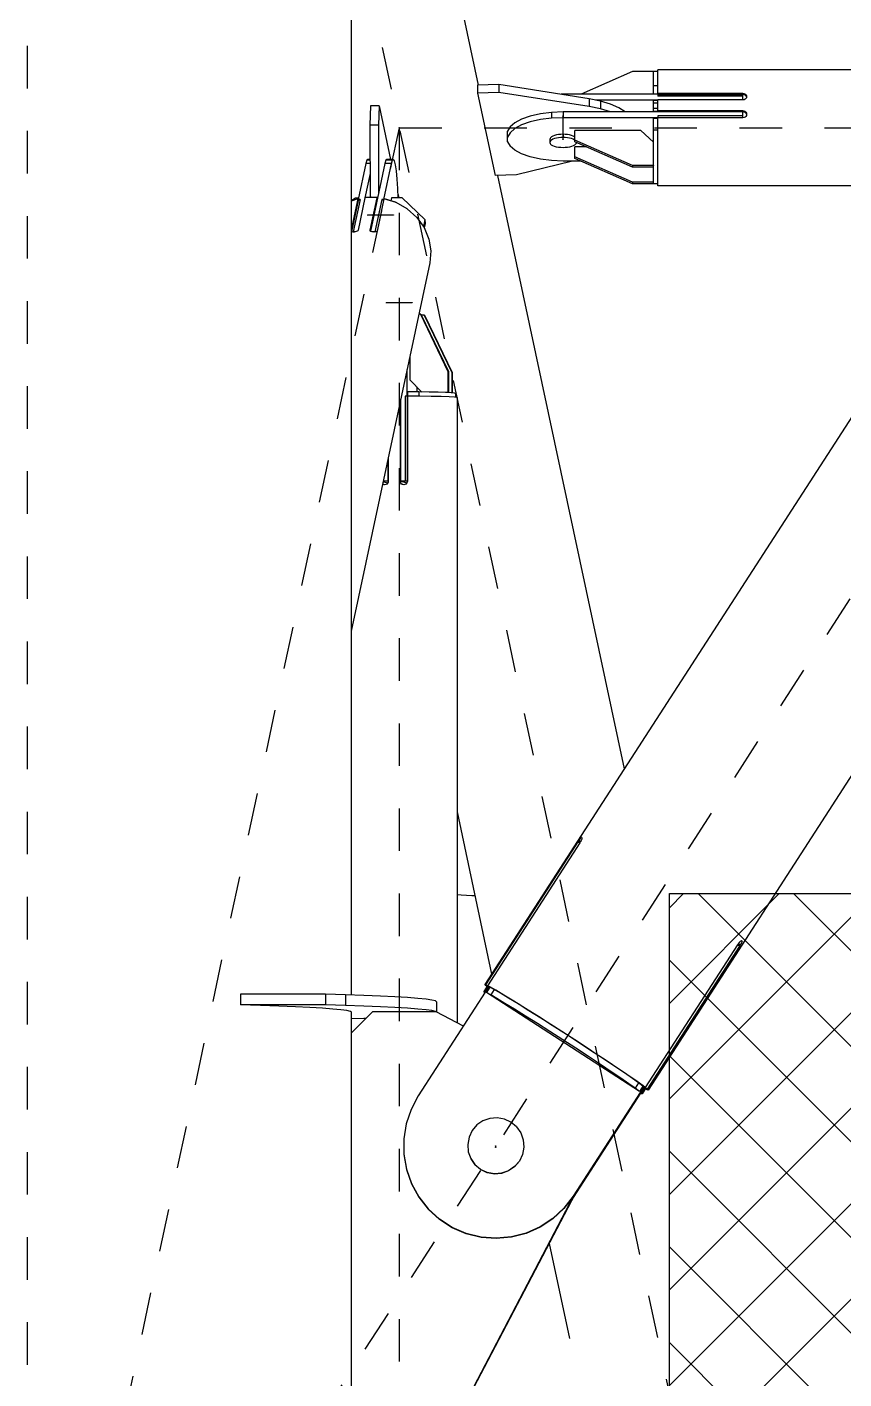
# Model space of a CAD drawing. Header units: millimetres. Extents: x 149919 to 150445, y 136651 to 136866.
# Drawn here: x 150260.213 to 150262.134, y 136767.934 to 136771.112 of the extents above; entities that cross this region are included whole.
import ezdxf

# ---------------------------------------------------------------- set-up
doc = ezdxf.new("R2010")
doc.units = ezdxf.units.MM
doc.header["$LTSCALE"] = 0.25
doc.linetypes.add('CENTER', pattern=[50.800000000000004, 31.75, -6.35, 6.35, -6.35])
doc.linetypes.add('XKITLINE00', pattern=[0])

# ---------------------------------------------------------------- blocks, each defined once
blk = doc.blocks.new('çatıı')
h = blk.add_hatch()
h.set_pattern_fill('ANSI37', color=1, scale=5, style=0)
h.set_pattern_definition([(45, (-68930.31457685777, -4107.689843781824), (-11.22532015133644, 11.22532015133644), []), (135, (-68930.31457685777, -4107.689843781824), (-11.22532015133644, -11.22532015133644), [])])
h.paths.add_polyline_path([(11991.00721318488, 11270.27473873128), (12041.00721318489, 11270.27473873128), (12041.00721318488, 11870.27473873128), (11991.00721318489, 11870.27473873128)])
at = {"color": 8, "linetype": 'CENTER'}
for p, q in [((11839.99536492348, 12689.51414908344), (11839.99536492348, 11020.27483408809)), ((11839.99536492692, 12460.27480711583), (12013.5500064318, 11647.04724218793)), ((12369.99528379583, 12460.274807103), (11839.99544701167, 11640.27495459179)), ((11966.01304987936, 12047.51094545433), (11966.01304987936, 12053.03864105429)), ((11927.49535686976, 12050.27479344741), (11839.99541697672, 11640.27487437828)), ((11927.49535686976, 12050.27479344741), (11927.49535686935, 11230.27490089062)), ((11927.49535671569, 12050.27479343555), (12282.49537281371, 12050.27479343555)), ((11926.09910432818, 12029.73739295816), (11920.12264712815, 12029.72332175817)), ((11930.48358553858, 12009.13026049325), (11924.50712833851, 12009.11618869323)), ((11950.1953638342, 11810.60698041509), (11950.19536493423, 11810.93894391509))]:
    blk.add_line(p, q, dxfattribs=at)
at = {"color": 8, "linetype": 'XKITLINE00'}
for p, q in [((11916.19536492349, 12423.40038919737), (11916.19536492349, 11846.41238280076)), ((12223.99718018201, 12276.47975317531), (11947.60749002128, 11848.85791362123)), ((12262.38324060843, 12251.6918477927), (11985.99355044772, 11824.07000823862)), ((11916.19536492349, 12200.33626283622), (11946.08751080075, 12060.27019031453)), ((11982.31304993525, 12063.46933722603), (11970.28371656815, 12058.13314794521)), ((11987.31304993525, 12063.46933722603), (11982.31304993525, 12063.46933722603)), ((11988.31304993509, 12063.46935111806), (11987.31304993508, 12063.46935111806)), ((11987.31304993525, 12063.46933722603), (11987.31304993525, 12063.45113378939)), ((11987.31304993508, 12063.45113378939), (11987.31304993508, 12063.4387751575)), ((11987.31304993508, 12061.74294115791), (11987.31304993508, 12063.4387751575)), ((11987.31304993508, 12058.14010328373), (11987.31304993508, 12061.74294115791)), ((11988.31304993498, 12058.13314794521), (11988.31304993498, 12063.90816254514)), ((12041.00744205715, 12063.90816254514), (11988.31304993498, 12063.90816254514)), ((11950.89832213656, 12060.42546567884), (11945.9156394426, 12060.26464293679)), ((11945.9156394426, 12060.26464293679), (11945.9156393047, 12058.67378014847)), ((11945.9156393033, 12058.65758790683), (11945.9156392829, 12058.42207757431)), ((11950.89832197683, 12058.58290031636), (11945.9156392829, 12058.42207757431)), ((11945.9156392829, 12058.42207757431), (11950.05082938659, 12039.04401208786)), ((11972.14698734465, 12057.06907252477), (11950.89832213656, 12060.42546567884)), ((11950.89832213656, 12060.42546567884), (11950.89832197683, 12058.58290031636)), ((11972.14698718493, 12055.2265071623), (11950.89832197683, 12058.58290031636)), ((11988.31304993509, 12060.14893954442), (11987.31304993508, 12060.14893954442)), ((11920.77228116078, 12055.41045382605), (11920.61319440864, 12050.84661277042)), ((11922.76443362706, 12055.41514439712), (11920.77228116078, 12055.41045382605)), ((11922.76443362706, 12055.41514439712), (11922.60534687493, 12050.85130334148)), ((11922.76443362706, 12055.41514439712), (11925.44210776308, 12042.83000902473)), ((11966.01304993527, 12058.13314794521), (11965.53439534221, 12058.11358324157)), ((11988.31304993533, 12058.13314794521), (11966.01304993527, 12058.13314794521)), ((11966.01304993527, 12058.13314794521), (11966.01304993527, 12058.03797599832)), ((11974.79361900664, 12056.53669691095), (11972.14698734465, 12057.06907252477)), ((11972.14698734465, 12057.06907252477), (11972.14698718493, 12055.2265071623)), ((11974.79361884692, 12054.69413154847), (11972.14698718493, 12055.2265071623)), ((11988.31304993498, 12056.75122394929), (11973.72712753467, 12056.75122394929)), ((11977.14682654546, 12055.82585135139), (11974.79361900664, 12056.53669691095)), ((11974.79361900664, 12056.53669691095), (11974.79361884692, 12054.69413154847)), ((11979.12797179403, 12054.96029048353), (11977.14682654546, 12055.82585135139)), ((11988.3130499354, 12056.68832312807), (11987.31304993539, 12056.68832312807)), ((11987.31304993539, 12055.42763398174), (11987.31304993539, 12056.68832312807)), ((11988.3130499354, 12056.06617092948), (11987.31304993539, 12056.06617092948)), ((11987.31304993539, 12053.98737595748), (11987.31304993539, 12055.42763398174)), ((12008.31304993528, 12058.29755795738), (11988.31304993498, 12058.29755795736)), ((11988.31304993533, 12058.13314794521), (11988.31304993533, 12057.71666807283)), ((12008.31304993528, 12058.05190364836), (11988.31304993498, 12058.05190364836)), ((12008.31304993527, 12058.03164670838), (11988.31304993533, 12058.03164670838)), ((12008.31304993527, 12057.71666807283), (11988.31304993533, 12057.71666807283)), ((11988.31304993498, 12054.23205081937), (11988.31304993498, 12056.81164227761)), ((12008.31304993528, 12056.81164227761), (11988.31304993498, 12056.81164227761)), ((12008.31304993528, 12058.29755795738), (12008.31304993528, 12058.05190364836)), ((12008.57571438052, 12058.24841268883), (12008.31304993528, 12058.29755795738)), ((12008.57571438052, 12058.01923766789), (12008.31304993528, 12058.05190364836)), ((12008.31304993527, 12056.81164227761), (12008.31304993527, 12058.03164670838)), ((12008.57571438052, 12056.84814653729), (12008.31304993528, 12056.81164227761)), ((12008.81266739973, 12058.16088881888), (12008.57571438052, 12058.24841268883)), ((12008.81266739973, 12057.92443730023), (12008.57571438052, 12058.01923766789)), ((12008.81266739973, 12056.95408602502), (12008.57571438052, 12056.84814653729)), ((12009.00071438052, 12057.99588419828), (12008.81266739973, 12058.16088881888)), ((12008.84643366557, 12057.89792393043), (12008.81266739973, 12057.92443730023)), ((12009.00071438052, 12057.11909064562), (12008.81266739973, 12056.95408602502)), ((12009.00071438052, 12057.76254802208), (12008.84643366557, 12057.89792393043)), ((12009.00071438052, 12057.99588419828), (12009.12144797413, 12057.78796624672)), ((12009.00071438052, 12057.76254802208), (12009.12144797413, 12057.55463007052)), ((12009.12144797413, 12057.32700859717), (12009.00071438052, 12057.11909064562)), ((12009.12144797413, 12057.78796624672), (12009.1630499353, 12057.55748742195)), ((12009.1630499353, 12057.55748742195), (12009.12144797413, 12057.32700859717)), ((12009.12144797413, 12057.55463007052), (12009.14199107544, 12057.44081933385)), ((11956.27785272161, 12052.30175967643), (11954.66811714579, 12051.44012270068)), ((11958.31306313033, 12053.01441179134), (11956.27785272161, 12052.30175967643)), ((11960.68479991106, 12053.54693272831), (11958.31306313033, 12053.01441179134)), ((11960.68479991106, 12052.16500873239), (11958.31306313033, 12051.63248779542)), ((11963.28940678565, 12053.87604876709), (11960.68479991106, 12053.54693272831)), ((11963.28940678565, 12052.49412477116), (11960.68479991106, 12052.16500873239)), ((11966.01304993537, 12053.98737595748), (11963.28940678565, 12053.87604876709)), ((11963.28940678565, 12053.87604876709), (11963.28940678565, 12052.49412477116)), ((11966.01304993537, 12052.60545196156), (11963.28940678565, 12052.49412477116)), ((12008.31304993536, 12053.98737595748), (11966.01304993537, 12053.98737595748)), ((11966.01304993537, 12053.98737595748), (11966.01304993537, 12052.60545196156)), ((11988.31304993547, 12052.60545196156), (11966.01304993537, 12052.60545196156)), ((11977.1332868134, 12053.98737595748), (11974.79361884692, 12054.69413154847)), ((11980.64215601773, 12053.98737595748), (11979.12797179403, 12054.96029048353)), ((11988.3130499354, 12054.77453333728), (11987.31304993539, 12054.77453333728)), ((11988.3130499354, 12054.10873158296), (11987.31304993539, 12054.10873158296)), ((11987.31304993563, 12047.03009108198), (11987.31304993563, 12052.42815153586)), ((11988.31304993563, 12052.42815153586), (11987.31304993563, 12052.42815153586)), ((11988.31304993498, 12054.23205081937), (11988.31304993498, 12053.99871464317)), ((12008.31304993538, 12054.23205081937), (11988.31304993498, 12054.23205081937)), ((11988.3130499354, 12054.10873158296), (11988.3130499354, 12053.98737595748)), ((12008.31304993538, 12053.99871464317), (11988.31304993498, 12053.99871464317)), ((12008.31304993536, 12053.02193183345), (11988.31304993547, 12053.02193183345)), ((11988.31304993547, 12053.02193183345), (11988.31304993547, 12052.60545196156)), ((11988.31304993498, 12036.64142432594), (11988.31304993498, 12052.58560544333)), ((12008.31304993538, 12052.58560544333), (11988.31304993498, 12052.58560544333)), ((12008.31304993538, 12054.23205081937), (12008.31304993538, 12053.99871464317)), ((12008.5757143806, 12054.19190074785), (12008.31304993538, 12054.23205081937)), ((12008.5757143806, 12053.95856457166), (12008.31304993538, 12053.99871464317)), ((12008.31304993527, 12053.99871464317), (12008.31304993527, 12053.98737595748)), ((12008.31304993536, 12052.58560544333), (12008.31304993536, 12053.98737595748)), ((12008.5757143806, 12052.65178495707), (12008.31304993538, 12052.58560544333)), ((12008.5757143806, 12054.19190074785), (12008.5757143806, 12053.95856457166)), ((12008.81266739983, 12054.07538070204), (12008.5757143806, 12054.19190074785)), ((12008.81266739983, 12053.84204452585), (12008.5757143806, 12053.95856457166)), ((12008.81266739983, 12052.74805016795), (12008.5757143806, 12052.65178495707)), ((12009.00071438059, 12053.89389647586), (12008.81266739983, 12054.07538070204)), ((12009.00071438059, 12053.66056029967), (12008.81266739983, 12053.84204452585)), ((12009.00071438059, 12052.92953439412), (12008.81266739983, 12052.74805016795)), ((12009.00071438059, 12053.89389647586), (12009.12144797424, 12053.66521300985)), ((12009.00071438059, 12053.66056029967), (12009.12144797424, 12053.43187683366)), ((12009.12144797424, 12053.15821786013), (12009.00071438059, 12052.92953439412)), ((12009.12144797424, 12053.66521300985), (12009.16304993539, 12053.411715435)), ((12009.12144797424, 12053.43187683366), (12009.14390331723, 12053.2950473469)), ((12009.16304993539, 12053.411715435), (12009.12144797424, 12053.15821786013)), ((11922.60534687493, 12050.85130334148), (11920.61319440864, 12050.84661277042)), ((11920.61319440864, 12050.84661277042), (11920.66098196053, 12033.9017668122)), ((11922.60534687493, 12050.85130334148), (11922.65036471562, 12034.88856104277)), ((11953.5542095719, 12050.46715853454), (11952.98481310604, 12049.42539038086)), ((11952.98481310604, 12046.97842451099), (11952.98481310604, 12049.42539038086)), ((11953.5542095719, 12049.08523453862), (11952.98481310604, 12048.04346638493)), ((11954.66811714579, 12051.44012270068), (11953.5542095719, 12050.46715853454)), ((11954.66811714579, 12050.05819870476), (11953.5542095719, 12049.08523453862)), ((11956.27785272161, 12050.91983568051), (11954.66811714579, 12050.05819870476)), ((11958.31306313033, 12051.63248779542), (11956.27785272161, 12050.91983568051)), ((11984.31304993549, 12049.64984125608), (11968.81304993548, 12049.64986039539)), ((11968.81304993548, 12046.95776010853), (11968.81304993548, 12049.64986039539)), ((11987.31304993549, 12046.88598955987), (11984.31304993549, 12049.64984125608)), ((11988.31304993563, 12049.71744293664), (11987.31304993563, 12049.71744293664)), ((11952.98481310604, 12046.97842451099), (11953.5542095719, 12045.93665635731)), ((11954.66811714579, 12044.96369219116), (11953.5542095719, 12045.93665635731)), ((11962.96014590108, 12047.72029052276), (11962.91304993541, 12047.5109454469)), ((11962.91304993541, 12047.5109454469), (11962.91304993541, 12046.77391931575)), ((11962.96014590108, 12046.98326439161), (11962.91304993541, 12046.77391931575)), ((11962.91304993541, 12046.77391931575), (11962.96014590108, 12046.56457423988)), ((11963.10000281098, 12047.92327475443), (11962.96014590108, 12047.72029052276)), ((11963.10000281098, 12047.18624862327), (11962.96014590108, 12046.98326439161)), ((11962.96014590108, 12046.56457423988), (11963.10000281098, 12046.36159000822)), ((11963.3283711837, 12048.11373056874), (11963.10000281098, 12047.92327475443)), ((11963.3283711837, 12047.37670443758), (11963.10000281098, 12047.18624862327)), ((11963.3283711837, 12046.1711341939), (11963.10000281098, 12046.36159000822)), ((11963.63831216174, 12048.28587106214), (11963.3283711837, 12048.11373056874)), ((11963.63831216174, 12047.54884493099), (11963.3283711837, 12047.37670443758)), ((11963.63831216174, 12045.9989937005), (11963.3283711837, 12046.1711341939)), ((11964.02040834538, 12048.43446583286), (11963.63831216174, 12048.28587106214)), ((11964.02040834538, 12047.6974397017), (11963.63831216174, 12047.54884493099)), ((11964.02040834538, 12045.85039892979), (11963.63831216174, 12045.9989937005)), ((11964.46304993541, 12048.55499990397), (11964.02040834538, 12048.43446583286)), ((11964.46304993541, 12047.81797377282), (11964.02040834538, 12047.6974397017)), ((11964.46304993541, 12045.72986485868), (11964.02040834538, 12045.85039892979)), ((11964.9527874911, 12048.64381090872), (11964.46304993541, 12048.55499990397)), ((11964.9527874911, 12047.90678477757), (11964.46304993541, 12047.81797377282)), ((11964.9527874911, 12045.64105385392), (11964.46304993541, 12045.72986485868)), ((11965.47474058464, 12048.69820036967), (11964.9527874911, 12048.64381090872)), ((11965.47474058464, 12047.96117423852), (11964.9527874911, 12047.90678477757)), ((11965.47474058464, 12045.58666439298), (11964.9527874911, 12045.64105385392)), ((11966.01304993542, 12048.71651569058), (11965.47474058464, 12048.69820036967)), ((11966.01304993542, 12047.97948955942), (11965.47474058464, 12047.96117423852)), ((11966.01304993542, 12048.71651569058), (11966.01304993542, 12047.97948955942)), ((11966.5513592862, 12048.69820036967), (11966.01304993542, 12048.71651569058)), ((11966.5513592862, 12047.96117423852), (11966.01304993542, 12047.97948955942)), ((11967.07331237972, 12048.64381090872), (11966.5513592862, 12048.69820036967)), ((11967.07331237972, 12047.90678477757), (11966.5513592862, 12047.96117423852)), ((11967.07331237972, 12045.64105385392), (11966.5513592862, 12045.58666439298)), ((11967.56304993541, 12048.55499990397), (11967.07331237972, 12048.64381090872)), ((11967.56304993541, 12047.81797377282), (11967.07331237972, 12047.90678477757)), ((11967.56304993541, 12045.72986485868), (11967.07331237972, 12045.64105385392)), ((11968.00569152544, 12048.43446583286), (11967.56304993541, 12048.55499990397)), ((11968.00569152544, 12047.6974397017), (11967.56304993541, 12047.81797377282)), ((11968.00569152544, 12045.85039892979), (11967.56304993541, 12045.72986485868)), ((11968.3877877091, 12048.28587106214), (11968.00569152544, 12048.43446583286)), ((11968.3877877091, 12047.54884493099), (11968.00569152544, 12047.6974397017)), ((11968.3877877091, 12045.9989937005), (11968.00569152544, 12045.85039892979)), ((11968.69772868714, 12048.11373056874), (11968.3877877091, 12048.28587106214)), ((11968.69772868714, 12047.37670443758), (11968.3877877091, 12047.54884493099)), ((11968.69772868714, 12046.1711341939), (11968.3877877091, 12045.9989937005)), ((11968.81304993548, 12048.01755436886), (11968.69772868714, 12048.11373056874)), ((11968.81304993548, 12047.2805282377), (11968.69772868714, 12047.37670443758)), ((11968.92609705986, 12046.36159000822), (11968.69772868714, 12046.1711341939)), ((11982.31304993549, 12041.35807954835), (11968.81304993548, 12047.34665373553)), ((11982.31304993549, 12040.96918592137), (11968.81304993548, 12046.95776010853)), ((11971.51107625064, 12045.76092079392), (11968.81304993544, 12045.76092412542)), ((11968.81304993544, 12043.06882383857), (11968.81304993544, 12045.76092412542)), ((11969.06595396976, 12046.56457423988), (11968.92609705986, 12046.36159000822)), ((11969.11304993542, 12046.77391931575), (11969.06595396976, 12046.56457423988)), ((11969.10036427612, 12046.8303080164), (11969.11304993542, 12046.77391931575)), ((11969.11304993542, 12046.82468068218), (11969.11304993542, 12046.77391931575)), ((11987.31304993563, 12041.37628299902), (11987.31304993563, 12047.03009108198)), ((11919.88539274203, 12042.612336769), (11919.65463765772, 12041.84386830012)), ((11920.12651697801, 12042.81749341457), (11919.88539274203, 12042.612336769)), ((11920.63641157986, 12042.61410505013), (11919.88539274203, 12042.612336769)), ((11920.6358346057, 12042.81869260785), (11920.12651697801, 12042.81749341457)), ((11924.36773574425, 12042.62289048918), (11924.13698065993, 12041.8544220203)), ((11924.60885998021, 12042.82804713474), (11924.36773574425, 12042.62289048918)), ((11925.8618500783, 12042.62640839586), (11924.36773574425, 12042.62289048918)), ((11926.10297431429, 12042.83156504143), (11924.60885998021, 12042.82804713474)), ((11925.8618500783, 12042.62640839586), (11925.63109499399, 12041.85793992699)), ((11926.10297431429, 12042.83156504143), (11925.8618500783, 12042.62640839586)), ((11926.10297431429, 12042.83156504143), (11926.34392941577, 12042.46444353382)), ((11926.34392941577, 12042.46444353382), (11926.57418448863, 12041.54108884455)), ((11956.27785272161, 12044.10205521542), (11954.66811714579, 12044.96369219116)), ((11958.31306313033, 12043.38940310051), (11956.27785272161, 12044.10205521542)), ((11960.68479991106, 12042.85688216353), (11958.31306313033, 12043.38940310051)), ((11963.28940678565, 12042.52776612476), (11960.68479991106, 12042.85688216353)), ((11966.01304993537, 12042.41643893436), (11963.28940678565, 12042.52776612476)), ((11966.01304993542, 12045.56834907207), (11965.47474058464, 12045.58666439298)), ((11966.5513592862, 12045.58666439298), (11966.01304993542, 12045.56834907207)), ((11982.31304993547, 12037.46914327839), (11968.81304993544, 12043.45771746557)), ((11982.31304993547, 12037.0802496514), (11968.81304993544, 12043.06882383857)), ((11919.65463765772, 12041.84386830012), (11917.84905110946, 12033.38340147539)), ((11920.64522772543, 12039.48801420383), (11919.42048010332, 12033.74919396533)), ((11920.63857725428, 12041.84618499544), (11919.65463765772, 12041.84386830012)), ((11924.13698065993, 12041.8544220203), (11920.74292759629, 12025.95085130857)), ((11925.63109499399, 12041.85793992699), (11923.82550844744, 12033.3974731103)), ((11925.63109499399, 12041.85793992699), (11924.13698065993, 12041.8544220203)), ((11926.57418448863, 12041.54108884455), (11926.78367628129, 12040.10185600431)), ((11926.78367628129, 12040.10185600431), (11926.96324899712, 12038.20964639441)), ((11968.23364993571, 12042.41643893436), (11955.03388236141, 12039.20484677007)), ((11970.28371656353, 12042.41643893436), (11966.01304993537, 12042.41643893436)), ((11987.31304993549, 12041.35807954835), (11982.31304993549, 12041.35807954835)), ((11982.31304993549, 12041.35807954835), (11982.31304993549, 12040.96918592137)), ((11987.31304993549, 12040.96918592137), (11982.31304993549, 12040.96918592137)), ((11987.31304993549, 12041.37628299902), (11987.31304993549, 12041.35807954835)), ((11987.31304993549, 12041.35807954835), (11987.31304993549, 12041.34043331132)), ((11987.31304993563, 12037.08023597323), (11987.31304993563, 12041.34043331132)), ((11926.96324899712, 12038.20964639441), (11927.10505444677, 12035.94715865462)), ((11955.03388236141, 12039.20484677007), (11950.05082938659, 12039.04401208786)), ((11950.61361072006, 12039.06217660616), (11980.383658891, 11899.56821912302)), ((11987.31304993547, 12037.46914327839), (11982.31304993547, 12037.46914327839)), ((11982.31304993547, 12037.46914327839), (11982.31304993547, 12037.0802496514)), ((11987.31304993547, 12037.0802496514), (11982.31304993547, 12037.0802496514)), ((11988.31304993563, 12037.08023597323), (11987.31304993563, 12037.08023597323)), ((12041.00737469627, 12036.64142432594), (11988.31304993498, 12036.64142432594)), ((11917.2092536135, 12033.74393664583), (11916.19536492349, 12033.05570693273)), ((11917.74280412344, 12033.55513502501), (11916.19536492349, 12026.30427567234)), ((11917.74280412344, 12033.55513502501), (11916.19536492349, 12033.042091935)), ((11917.76537123135, 12032.97068894472), (11916.23806565696, 12025.81417002696)), ((11917.8583755753, 12033.1419156146), (11916.29037884633, 12025.79472937738)), ((11918.29934288903, 12033.38446168723), (11916.67997944976, 12025.79659909169)), ((11917.92635487614, 12033.74562501655), (11917.2092536135, 12033.74393664583)), ((11917.74280412344, 12033.55513502501), (11917.76537123135, 12032.97068894472)), ((11917.83823592115, 12033.55992227592), (11917.74383606927, 12033.52840954908)), ((11917.83823592115, 12033.55992227592), (11917.75726784214, 12033.18052917855)), ((11917.75726784214, 12033.18052917855), (11917.77402102295, 12032.74665419949)), ((11919.42876013104, 12033.75008363524), (11917.80939950066, 12026.1622210811)), ((11917.83823592115, 12033.55992227592), (11917.84505226863, 12033.38339206012)), ((11918.29934288903, 12033.38446168723), (11917.84905110946, 12033.38340147539)), ((11917.84905110946, 12033.38340147539), (11917.8583755753, 12033.1419156146)), ((11918.29934288903, 12033.38446168723), (11917.8583755753, 12033.1419156146)), ((11920.81763562786, 12033.89931510883), (11919.42876013104, 12033.75008363524)), ((11919.52105545958, 12033.83608270441), (11919.50443736146, 12033.75821497937)), ((11920.2153081029, 12033.88964755912), (11919.52105545958, 12033.83608270441)), ((11920.2153081029, 12033.88964755912), (11920.20328365928, 12033.83330440464)), ((11920.91288819302, 12033.90861692316), (11920.2153081029, 12033.88964755912)), ((11922.21777355283, 12033.75665025869), (11920.59841292782, 12026.16878785973)), ((11922.23920905485, 12033.20151066431), (11920.69893154657, 12025.98420921302)), ((11922.21777355283, 12033.75665025869), (11920.81763562786, 12033.89931510883)), ((11921.61180623395, 12033.89293669598), (11920.91288819302, 12033.90861692316)), ((11921.61180623395, 12033.89293669598), (11921.59623639313, 12033.81998080931)), ((11922.31006891381, 12033.84265159753), (11921.61180623395, 12033.89293669598)), ((11923.37521734832, 12033.39641290006), (11921.75585948061, 12025.80855030056)), ((11922.21777355283, 12033.75665025869), (11922.23920905485, 12033.20151066431)), ((11922.31006891381, 12033.84265159753), (11922.22910094893, 12033.46325852977)), ((11922.22910094893, 12033.46325852977), (11922.24703921506, 12032.998692058)), ((11923.91847667153, 12033.56967614793), (11922.29911604339, 12025.98181387125)), ((11922.31006891381, 12033.84265159753), (11922.32800718425, 12033.37808501364)), ((11923.82550844744, 12033.3974731103), (11923.37521734832, 12033.39641290006)), ((11923.83065580159, 12033.15817258628), (11923.37521734832, 12033.39641290006)), ((11923.82550844744, 12033.3974731103), (11923.83412148803, 12033.17441180504)), ((11926.76520297759, 12032.66249657024), (11923.91847667153, 12033.56967614793)), ((11924.01390870514, 12033.57446324866), (11924.00687510809, 12033.54150580496)), ((11926.59749616643, 12032.74554384738), (11924.01390870514, 12033.57446324866)), ((11925.67590150603, 12033.76387162836), (11925.53156439189, 12033.0875378931)), ((11928.16609206336, 12033.76973462849), (11925.67590150603, 12033.76387162836)), ((11927.10505444677, 12035.94715865462), (11927.18921989817, 12033.76743464321)), ((11927.14906982426, 12034.80724466875), (11927.3702141557, 12033.76786078303)), ((11933.54777517124, 12028.66317177024), (11928.16609206336, 12033.76973462849)), ((11926.59749616643, 12032.74554384738), (11926.59158068919, 12032.7178255964)), ((11926.72674729874, 12032.67475142116), (11926.59749616643, 12032.74554384738)), ((11929.40126829351, 12031.16392876698), (11926.76520297759, 12032.66249657024)), ((11928.96218246338, 12031.45037623689), (11927.18917716665, 12032.42147292591)), ((11929.10083576415, 12031.33472063348), (11928.96218246338, 12031.45037623689)), ((11931.63136740145, 12029.16923253477), (11929.40126829351, 12031.16392876698)), ((11931.63136740145, 12029.16923253477), (11933.34367382014, 12026.77843027182)), ((11933.54777517124, 12028.66317177024), (11933.19102887522, 12026.99156027926)), ((11933.34367382014, 12026.77843027182), (11934.45232535573, 12024.11140678672)), ((11933.58350101323, 12027.73793917647), (11933.36683622528, 12026.72270971716)), ((11933.54777517124, 12028.66317177024), (11933.58350101323, 12027.73793917647)), ((11916.24350506271, 12025.80876448622), (11916.19536492349, 12025.85660491135)), ((11916.41483144488, 12025.75746535407), (11916.24350506271, 12025.80876448622)), ((11916.64012533901, 12025.73691752855), (11916.41483144488, 12025.75746535407)), ((11916.67997944976, 12025.79659909169), (11916.58123826851, 12025.74228829661)), ((11916.89733340899, 12025.74913237397), (11916.64012533901, 12025.73691752855)), ((11917.17801465403, 12025.79777172041), (11916.67997944976, 12025.79659909169)), ((11917.16127833688, 12025.79291421619), (11916.89733340899, 12025.74913237397)), ((11917.40612335411, 12025.86397738341), (11917.16127833688, 12025.79291421619)), ((11917.60790132447, 12025.95536571773), (11917.40612335411, 12025.86397738341)), ((11917.74686081434, 12026.05813349222), (11917.60790132447, 12025.95536571773)), ((11917.80939950066, 12026.1622210811), (11917.74686081434, 12026.05813349222)), ((11920.59841292782, 12026.16878785973), (11920.61875169104, 12026.06489537756)), ((11920.61875169104, 12026.06489537756), (11920.72031192772, 12025.96269382189)), ((11920.8931522143, 12025.87218739307), (11920.72031192772, 12025.96269382189)), ((11921.12035373927, 12025.80223549096), (11920.8931522143, 12025.87218739307)), ((11921.75585948061, 12025.80855030056), (11921.10482216535, 12025.80701742689)), ((11921.37967643434, 12025.75968549509), (11921.12035373927, 12025.80223549096)), ((11921.64573598735, 12025.74870249556), (11921.37967643434, 12025.75968549509)), ((11921.89248863547, 12025.77036158485), (11921.64573598735, 12025.74870249556)), ((11921.83800614307, 12025.76557930115), (11921.75585948061, 12025.80855030056)), ((11922.0957805103, 12025.82254262043), (11921.89248863547, 12025.77036158485)), ((11922.21472726399, 12025.90227596399), (11922.0957805103, 12025.82254262043)), ((11922.29911604339, 12025.98181387125), (11922.21472726399, 12025.90227596399)), ((11934.45232535573, 12024.11140678672), (11934.9017295909, 12021.30189777354)), ((11934.9017295909, 12021.30189777354), (11934.66935152078, 12018.49078374567)), ((11934.66935152078, 12018.49078374567), (11916.19536492349, 11931.92691845933)), ((11932.48702896123, 12006.48229137201), (11932.10637349208, 12006.48139510397)), ((11932.57552844479, 12006.4558942542), (11932.48702896123, 12006.48229137201)), ((11932.48702896123, 12006.48229137201), (11938.96178005572, 11993.00227783875)), ((11932.57552844479, 12006.4558942542), (11939.05027953925, 11992.97588072095)), ((11933.37202385617, 12006.21832019686), (11932.69041142327, 12006.21671531399)), ((11933.4605233397, 12006.19192307906), (11933.37202385617, 12006.21832019686)), ((11933.37202385617, 12006.21832019686), (11939.84677495065, 11992.7383066636)), ((11933.4605233397, 12006.19192307906), (11939.9352744342, 11992.7119095458)), ((11929.99685126594, 11996.59677183442), (11929.99685857548, 11990.9818720156)), ((11929.32424228296, 11993.44511677133), (11929.32424228296, 11987.18389485924)), ((11939.05027953925, 11992.97588072095), (11938.96178005572, 11993.00227783875)), ((11938.96178005572, 11993.00227783875), (11938.96177988728, 11988.00403391779)), ((11939.05027953925, 11992.97588072095), (11939.05027937154, 11987.99873084172)), ((11939.9352744342, 11992.7119095458), (11939.84677495065, 11992.7383066636)), ((11939.84677495065, 11992.7383066636), (11939.84677478947, 11987.9549681765)), ((11939.9352744342, 11992.7119095458), (11939.93527427362, 11987.94722094151)), ((11929.99685857548, 11990.9818720156), (11932.82480760513, 11988.15044238963)), ((11931.64292937668, 11989.3337752557), (11931.64292937668, 11988.16310364044)), ((11927.69580570645, 11985.81472450635), (11927.69580507279, 11967.19752110403)), ((11927.74890540556, 11986.06353464686), (11927.74890476291, 11967.18168283334)), ((11927.83012795208, 11986.44412047973), (11927.83012795208, 11967.18740115544)), ((11928.8739511953, 11987.18283463115), (11928.87394998501, 11967.18985891095)), ((11929.32424228296, 11987.18389485924), (11928.8739511953, 11987.18283463115)), ((11929.34734063764, 11987.17700522056), (11929.32424228296, 11987.18389485924)), ((11929.34734063764, 11987.17700522056), (11929.34734069971, 11967.18402949593)), ((11929.40740098976, 11987.18903185427), (11929.40740029509, 11967.19605994279)), ((11929.44323245119, 11987.17834425799), (11929.40740098976, 11987.18903185427)), ((11932.30624468756, 11987.16958011091), (11929.40740098976, 11987.18903185427)), ((11932.0744427037, 11988.16018231516), (11929.44323255207, 11988.17799548629)), ((11929.44323255207, 11988.17799548629), (11929.44323259209, 11987.17834670013)), ((11934.5133138284, 11988.12852515332), (11932.0744427037, 11988.16018231516)), ((11932.0744427037, 11988.16018231516), (11932.07444274332, 11987.1711355421)), ((11935.02813233047, 11987.13272189615), (11932.30624468756, 11987.16958011091)), ((11936.65736818438, 11988.0843541877), (11934.5133138284, 11988.12852515332)), ((11937.37229515765, 11987.08073677781), (11935.02813233047, 11987.13272189615)), ((11938.41651579252, 11988.02952541665), (11936.65736818438, 11988.0843541877)), ((11939.22118705657, 11987.01623150678), (11937.37229515765, 11987.08073677781)), ((11938.94209926096, 11988.00398731374), (11938.41651579252, 11988.02952541665)), ((11938.96177988728, 11988.00403391779), (11938.94209926096, 11988.00398757898)), ((11938.96579546086, 11988.00283617555), (11938.96177988728, 11988.00403391779)), ((11939.71683988347, 11987.96634266369), (11938.96579546086, 11988.00283591529)), ((11940.48209686712, 11986.94244064671), (11939.22118705657, 11987.01623150678)), ((11940.50370277055, 11987.89746077424), (11939.71683988347, 11987.96634266369)), ((11941.09179730632, 11986.86306437943), (11940.48209686712, 11986.94244064671)), ((11940.74404164413, 11987.82577406297), (11940.50370277055, 11987.89746077424)), ((11940.74404164413, 11987.82577406297), (11940.74404168085, 11986.90833832332)), ((11941.09179730632, 11986.86306437943), (11941.09179730632, 11839.89445074305)), ((11924.90679184745, 11972.74619602707), (11924.90679166211, 11967.19095410779)), ((11924.84189928316, 11972.44212786268), (11924.84189928316, 11967.18036515402)), ((11923.80958796787, 11966.3769211269), (11923.57592747993, 11966.4963518357)), ((11923.58012718057, 11966.52982140215), (11923.62902717006, 11966.48051356502)), ((11923.84133987761, 11966.3719943311), (11923.62902717006, 11966.48051356502)), ((11924.77677186685, 11966.75061725611), (11923.69604313855, 11967.07297072831)), ((11923.79807658762, 11967.17790739694), (11923.71812059842, 11967.17641944808)), ((11923.79807659019, 11967.55107056433), (11923.79807658762, 11967.17790739694)), ((11924.84189928316, 11967.18036515402), (11923.79807658762, 11967.17790739694)), ((11923.86268765801, 11966.36108285622), (11923.80958796787, 11966.3769211269)), ((11924.06860261713, 11966.3367310313), (11923.80958796787, 11966.3769211269)), ((11924.32761726915, 11966.37971563547), (11924.06860261713, 11966.3367310313)), ((11924.56127776516, 11966.50166730687), (11924.32761726915, 11966.37971563547)), ((11924.74671178777, 11966.69064856621), (11924.56127776516, 11966.50166730687)), ((11924.86576776289, 11966.92816061111), (11924.74671178777, 11966.69064856621)), ((11924.90232506606, 11967.16234170333), (11924.84189928316, 11967.18036515402)), ((11924.90679166211, 11967.19095410779), (11924.86576776289, 11966.92816061111)), ((11927.74890476291, 11967.18168283334), (11927.69580507279, 11967.19752110403)), ((11927.69580507279, 11967.19752110403), (11927.73765862201, 11966.93492274557)), ((11927.79075831211, 11966.91908447488), (11927.73765862201, 11966.93492274557)), ((11927.73765862201, 11966.93492274557), (11927.85912237047, 11966.69797701373)), ((11927.74890476291, 11967.18168283334), (11927.79075831211, 11966.91908447488)), ((11927.79075831211, 11966.91908447488), (11927.91222206058, 11966.68213874305)), ((11928.87394998501, 11967.18985891095), (11927.83012795208, 11967.18740115544)), ((11929.26870292285, 11966.75831138971), (11927.83012795208, 11967.18740115544)), ((11928.04830660024, 11966.50987780764), (11927.85912237047, 11966.69797701373)), ((11928.10140629034, 11966.49403953696), (11927.91222206058, 11966.68213874305)), ((11928.28669264073, 11966.38903758816), (11928.04830660024, 11966.50987780764)), ((11928.31844455045, 11966.38402071651), (11928.10140629034, 11966.49403953696)), ((11928.33979233084, 11966.37319931748), (11928.28669264073, 11966.38903758816)), ((11928.55094560541, 11966.34728503791), (11928.28669264073, 11966.38903758816)), ((11928.81519857291, 11966.38870718742), (11928.55094560541, 11966.34728503791)), ((11929.05358462164, 11966.50924934808), (11928.81519857291, 11966.38870718742)), ((11929.34734069971, 11967.18402949593), (11928.87394998501, 11967.18985891095)), ((11929.2427688642, 11966.69711201335), (11929.05358462164, 11966.50924934808)), ((11929.34311904095, 11966.9339190753), (11929.2427688642, 11966.69711201335)), ((11929.40740029509, 11967.19605994279), (11929.34311904095, 11966.9339190753)), ((11929.40055783768, 11967.16815619789), (11929.34734069971, 11967.18402949593)), ((11941.09179730632, 11889.45282128951), (11949.22218844679, 11851.35612659957)), ((11969.52668205587, 11882.39080996702), (11947.82060171957, 11848.80781390896)), ((11969.97249562189, 11882.18440676603), (11948.26641465903, 11848.60141091174)), ((11969.71966818756, 11882.68336758118), (11969.52668205587, 11882.39080996702)), ((11969.93533875916, 11882.12691878518), (11969.52668205587, 11882.39080996702)), ((11969.90626343247, 11882.95439850905), (11969.71966818756, 11882.68336758118)), ((11970.11770360435, 11882.4263351241), (11969.71966818756, 11882.68336758118)), ((11970.07375163298, 11883.18543244077), (11969.90626343247, 11882.95439850905)), ((11970.1517482964, 11882.48305636154), (11969.97249562189, 11882.18440676603)), ((11970.21071874502, 11883.36072479571), (11970.07375163298, 11883.18543244077)), ((11970.29807907285, 11882.77194808098), (11970.1517482964, 11882.48305636154)), ((11970.30783068624, 11883.46832968956), (11970.21071874502, 11883.36072479571)), ((11970.40151575059, 11883.0313944311), (11970.29807907285, 11882.77194808098)), ((11970.40123695112, 11883.47329678852), (11970.31757846689, 11883.47460205917)), ((11970.40123695112, 11883.47329678852), (11970.45491419768, 11883.39443923664)), ((11970.45500929099, 11883.24371457189), (11970.40151575059, 11883.0313944311)), ((11970.45491419768, 11883.39443923664), (11970.45500929099, 11883.24371457189)), ((11942.07651132446, 11869.87950541423), (11941.09179730632, 11869.94759849878)), ((11942.07651132446, 11869.87947548722), (11941.09179730632, 11869.9475738898)), ((11944.5957445299, 11869.75755055781), (11942.07651132446, 11869.87950541472)), ((11944.5957445299, 11869.7575111057), (11942.07651132446, 11869.87947548722)), ((11945.30056450801, 11869.73173821569), (11944.5957445299, 11869.75755055809)), ((11945.30057342768, 11869.73169642068), (11944.5957445299, 11869.7575111057)), ((12007.04070706179, 11858.24750802702), (11985.33462668325, 11824.66450959287)), ((12007.4865197594, 11857.878141134), (12007.00355020179, 11858.1900200444)), ((12007.24066585091, 11858.5327865925), (12007.04070706179, 11858.24750802702)), ((12007.6727450843, 11858.17506455761), (12007.20268853527, 11858.47860485747)), ((12007.44770391136, 11858.78247641755), (12007.24066585091, 11858.5327865925)), ((12007.64771194148, 11858.97956155322), (12007.44770391136, 11858.78247641755)), ((12007.6727450843, 11858.17506455761), (12007.4865197594, 11857.878141134)), ((12007.82705972453, 11859.11061097322), (12007.64771194148, 11858.97956155322)), ((12007.8395186557, 11858.45889538525), (12007.6727450843, 11858.17506455761)), ((12007.97352500548, 11859.16669387616), (12007.82705972453, 11859.11061097322)), ((12007.97547513027, 11858.71029101507), (12007.8395186557, 11858.45889538525)), ((12008.07712641751, 11859.14398830486), (12007.97352500548, 11859.16669387616)), ((12008.07134929898, 11858.91211925036), (12007.97547513027, 11858.71029101507)), ((12008.12060749569, 11859.0506258304), (12008.07134929898, 11858.91211925036)), ((12008.07712641751, 11859.14398830486), (12008.12046991546, 11859.0632830293)), ((12007.4865197594, 11857.878141134), (11985.78043891331, 11824.29514314961)), ((11947.60749002128, 11848.85791362123), (11947.8206015555, 11848.63277871047)), ((11947.82060171957, 11848.80781390896), (11947.60749002128, 11848.85791362123)), ((11948.53766117375, 11848.34477076613), (11947.82060171957, 11848.80781390896)), ((11948.15555258057, 11848.41648315167), (11947.8206015555, 11848.63277871047)), ((11890.14786361092, 11846.59307189236), (11890.14784811799, 11844.09421057911)), ((11910.14786361054, 11846.59294789234), (11890.14786361092, 11846.59307189236)), ((11910.14786361054, 11846.59294789234), (11910.14784811759, 11844.0940865791)), ((11914.86742188924, 11846.45757554778), (11910.14786361054, 11846.59294789234)), ((11914.86742188924, 11846.45757554778), (11914.86740639631, 11843.95871423454)), ((11919.18745131837, 11846.31055568918), (11914.86742188924, 11846.45757554778)), ((11923.0764951487, 11846.15295885711), (11919.18745131837, 11846.31055568918)), ((11926.50623489806, 11845.9859326095), (11923.0764951487, 11846.15295885711)), ((11929.45169655533, 11845.81069316556), (11926.50623489806, 11845.9859326095)), ((11931.89143243129, 11845.62851654976), (11929.45169655533, 11845.81069316556)), ((11933.80767733229, 11845.44072930031), (11931.89143243129, 11845.62851654976)), ((11948.57343940905, 11848.40012577878), (11931.96828630572, 11822.709130894)), ((11948.195459314, 11848.47822566135), (11947.38148129785, 11847.21886311229)), ((11947.42190876565, 11847.2366110361), (11947.38148129785, 11847.21886311229)), ((11947.38148129785, 11847.21886311229), (11947.42155679446, 11847.14912976992)), ((11947.42155679446, 11847.14912976992), (11947.54196111865, 11847.02771401572)), ((11948.23588678181, 11848.49597358515), (11947.42190876565, 11847.2366110361)), ((11947.54266353167, 11847.2022964227), (11947.42190876565, 11847.2366110361)), ((11947.64386189173, 11846.96191132245), (11947.54196111865, 11847.02771401572)), ((11948.35664154783, 11848.46165897176), (11947.54266353167, 11847.2022964227)), ((11947.72368048084, 11847.08540424975), (11947.54266353167, 11847.2022964227)), ((11948.80070434281, 11848.25638741474), (11947.98672623037, 11846.99702492901)), ((11948.99911137186, 11846.44684077361), (11947.98672623037, 11846.99702492901)), ((11983.98635493685, 11823.75016569991), (11947.98672623037, 11846.99702492901)), ((11948.23588678181, 11848.49597358515), (11948.195459314, 11848.47822566135)), ((11948.35664154783, 11848.46165897176), (11948.23588678181, 11848.49597358515)), ((11948.8007065764, 11848.25639041565), (11948.26641465903, 11848.60141091174)), ((11948.76497088536, 11848.3463169513), (11948.26641465903, 11848.60141091174)), ((11948.53765857638, 11848.34476674756), (11948.35664154783, 11848.46165897176)), ((11948.79932782568, 11848.2542577088), (11948.57343940905, 11848.40012577878)), ((11950.17886778191, 11847.54222864513), (11948.76497088536, 11848.3463169513)), ((11949.8130894843, 11847.70620325934), (11948.80070434281, 11848.25638741474)), ((11949.8130894843, 11847.70620325934), (11948.99911137186, 11846.44684077361)), ((11950.46961994834, 11845.5934724971), (11948.99911137186, 11846.44684077361)), ((11951.28359806078, 11846.85283498283), (11949.8130894843, 11847.70620325934)), ((11952.09780517728, 11846.4015327803), (11950.17886778191, 11847.54222864513)), ((11952.358594725, 11844.45993405988), (11950.46961994834, 11845.5934724971)), ((11953.17257283742, 11845.71929654561), (11951.28359806078, 11846.85283498283)), ((11954.46347712975, 11844.95888882346), (11952.09780517728, 11846.4015327803)), ((11955.42907122376, 11844.33615764355), (11953.17257283742, 11845.71929654561)), ((11894.86740689542, 11843.9588382429), (11890.14784811799, 11844.09421057911)), ((11910.14784811759, 11844.0940865791), (11890.14784811799, 11844.09421057911)), ((11899.1874368022, 11843.81181839017), (11894.86740689542, 11843.9588382429)), ((11903.07648107914, 11843.6542215617), (11899.1874368022, 11843.81181839017)), ((11906.50622123499, 11843.48719531562), (11903.07648107914, 11843.6542215617)), ((11909.45168325055, 11843.31195587138), (11906.50622123499, 11843.48719531562)), ((11911.89141942951, 11843.1297792537), (11909.45168325055, 11843.31195587138)), ((11914.86740639631, 11843.95871423454), (11910.14784811759, 11844.0940865791)), ((11913.80766457241, 11842.9419920011), (11911.89141942951, 11843.1297792537)), ((11915.18646533552, 11842.7499615065), (11913.80766457241, 11842.9419920011)), ((11919.18743582544, 11843.81169437593), (11914.86740639631, 11843.95871423454)), ((11916.01778183383, 11842.55508606045), (11915.18646533552, 11842.7499615065)), ((11916.29556074752, 11842.35878466933), (11916.01778183383, 11842.55508606045)), ((11916.19536492349, 11842.42959126649), (11916.19536492349, 11837.43634645955)), ((11916.29556074752, 11842.35878466933), (11916.19536492349, 11842.28797993504)), ((11921.19555607248, 11842.43419814611), (11916.19552507259, 11837.43650653373)), ((11923.07647965575, 11843.65409754386), (11919.18743582544, 11843.81169437593)), ((11936.19555607219, 11842.43410510377), (11921.19555607248, 11842.43419814611)), ((11926.50621940512, 11843.48707129625), (11923.07647965575, 11843.65409754386)), ((11929.45168106238, 11843.31183185232), (11926.50621940512, 11843.48707129625)), ((11931.89141693835, 11843.12965523652), (11929.45168106238, 11843.31183185232)), ((11933.80766183934, 11842.94186798707), (11931.89141693835, 11843.12965523652)), ((11935.18646242631, 11842.74983749659), (11933.80766183934, 11842.94186798707)), ((11935.18647791924, 11845.24869880984), (11933.80767733229, 11845.44072930031)), ((11936.01777881759, 11842.55496205533), (11935.18646242631, 11842.74983749659)), ((11936.01779431053, 11845.05382336857), (11935.18647791924, 11845.24869880984)), ((11936.18879540253, 11842.43410768036), (11936.01777881759, 11842.55496205533)), ((11936.29557318832, 11844.85752198258), (11936.01779431053, 11845.05382336857)), ((11942.57771128637, 11839.1237150422), (11936.19555607219, 11842.43410510377)), ((11936.29557318832, 11844.85752198258), (11936.29555784153, 11842.38223471638)), ((11954.61509311132, 11843.07679515782), (11952.358594725, 11844.45993405988)), ((11957.20400389409, 11843.2581307812), (11954.46347712975, 11844.95888882346)), ((11957.17826100026, 11841.48135680711), (11954.61509311132, 11843.07679515782)), ((11957.99223911267, 11842.74071929284), (11955.42907122376, 11844.33615764355)), ((11960.23611595137, 11841.35093532603), (11957.20400389409, 11843.2581307812)), ((11960.79295201732, 11840.97600788197), (11957.99223911267, 11842.74071929284)), ((11919.18741780911, 11840.90583910357), (11916.19536492349, 11840.8040502768)), ((11919.68671817254, 11840.92606619309), (11919.18741780911, 11840.90583910357)), ((11959.97897390486, 11839.71664539624), (11957.17826100026, 11841.48135680711)), ((11962.94170113392, 11837.83025233401), (11959.97897390486, 11839.71664539624)), ((11963.46768411103, 11839.29525162678), (11960.23611595137, 11841.35093532603)), ((11963.75567924636, 11839.08961481974), (11960.79295201732, 11840.97600788197)), ((11966.80051880983, 11837.15354059239), (11963.46768411103, 11839.29525162678)), ((11966.80052084466, 11837.13241307201), (11963.75567924636, 11839.08961481974)), ((11916.19552507259, 11837.43650653373), (11916.19493607256, 11742.47977663043)), ((11965.9865427322, 11835.87305058628), (11962.94170113392, 11837.83025233401)), ((11970.13335355189, 11834.9908770289), (11966.80051880983, 11837.15354059239)), ((11969.84536236537, 11835.15718520021), (11966.80052084466, 11837.13241307201)), ((11969.03138425295, 11833.89782271448), (11965.9865427322, 11835.87305058628)), ((11971.99411125144, 11831.95783741543), (11969.03138425295, 11833.89782271448)), ((11972.80808936389, 11833.21719990116), (11969.84536236537, 11835.15718520021)), ((11973.3649218401, 11832.87297237433), (11970.13335355189, 11834.9908770289)), ((11975.60880189117, 11831.36477543655), (11972.80808936389, 11833.21719990116)), ((11976.3970341073, 11830.86417808991), (11973.3649218401, 11832.87297237433)), ((11974.79482377875, 11830.10541295082), (11971.99411125144, 11831.95783741543)), ((11977.35799115372, 11828.39050620845), (11974.79482377875, 11830.10541295082)), ((11978.17196926616, 11829.64986869418), (11975.60880189117, 11831.36477543655)), ((11979.13756115652, 11829.02553037343), (11976.3970341073, 11830.86417808991)), ((11980.4284670158, 11828.11872793159), (11978.17196926616, 11829.64986869418)), ((11979.61448890336, 11826.85936544586), (11977.35799115372, 11828.39050620845)), ((11981.50323346019, 11827.4128956054), (11979.13756115652, 11829.02553037343)), ((11981.50346293776, 11825.55328304972), (11979.61448890336, 11826.85936544586)), ((11982.31744105021, 11826.81264553545), (11980.4284670158, 11828.11872793159)), ((11983.42217126242, 11826.07527287719), (11981.50323346019, 11827.4128956054)), ((11983.78794879885, 11825.76684443278), (11982.31744105021, 11826.81264553545)), ((11984.24940078493, 11823.32378792542), (11968.42244334487, 11798.83679403237)), ((11984.21362039116, 11823.34387524639), (11968.42244380211, 11798.91224041296)), ((11985.02759850938, 11824.85975311528), (11968.42244533519, 11799.16875812088)), ((11985.06338018421, 11824.83966777628), (11968.42244487796, 11799.09331174028)), ((11982.97397068643, 11824.50748194705), (11981.50346293776, 11825.55328304972)), ((11983.78794879885, 11825.76684443278), (11982.97397068643, 11824.50748194705)), ((11983.98635493685, 11823.75016569991), (11982.97397068643, 11824.50748194705)), ((11984.8360686091, 11825.05330517853), (11983.42217126242, 11826.07527287719)), ((11984.80033304927, 11825.00952818564), (11983.78794879885, 11825.76684443278)), ((11984.80033304927, 11825.00952818564), (11983.98635493685, 11823.75016569991)), ((11984.43111870219, 11823.20644310052), (11984.13242660167, 11823.39932431314)), ((11984.43041935581, 11823.38193068958), (11984.21362130958, 11823.52192860042)), ((11985.24439737196, 11824.64129323864), (11984.43041935581, 11823.38193068958)), ((11984.43041935581, 11823.38193068958), (11984.55117545625, 11823.26028902674)), ((11984.55152589083, 11823.17235417742), (11984.43111870219, 11823.20644310052)), ((11985.3651534724, 11824.5196515758), (11984.55117545625, 11823.26028902674)), ((11984.55117545625, 11823.26028902674), (11984.59160285863, 11823.19032885504)), ((11985.40558087479, 11824.4496914041), (11984.59160285863, 11823.19032885504)), ((11985.02759850938, 11824.85975311528), (11984.79895690117, 11825.00739905064)), ((11985.33462668325, 11824.66450959287), (11984.80033432689, 11825.00953037243)), ((11985.33462668325, 11824.66450959287), (11984.8360686091, 11825.05330517853)), ((11985.04075095893, 11824.85428066162), (11985.02759832791, 11824.83393130545)), ((11985.24439737196, 11824.64129323864), (11985.02759940423, 11824.78129109881)), ((11985.78043891331, 11824.29514314961), (11985.02759955823, 11824.78129126325)), ((11985.24439737196, 11824.64129323864), (11985.3651534724, 11824.5196515758)), ((11985.3651534724, 11824.5196515758), (11985.40558087479, 11824.4496914041)), ((11985.78043874967, 11824.12010795084), (11985.3656716147, 11824.38794498527)), ((11985.78043891331, 11824.29514314961), (11985.99355044772, 11824.07000823862)), ((11985.99355044772, 11824.07000823862), (11985.78043874967, 11824.12010795084)), ((11931.96828630572, 11822.709130894), (11930.2786881235, 11819.54988868348)), ((11984.59160285863, 11823.19032885504), (11984.55152589083, 11823.17235417742)), ((11930.2786881235, 11819.54988868348), (11929.13236498996, 11816.1557623629)), ((11947.18511551771, 11816.85808807201), (11945.76750508467, 11815.87928813615)), ((11948.80786955239, 11817.43679874586), (11947.18511551771, 11816.85808807201)), ((11950.52517918342, 11817.5759819818), (11948.80786955239, 11817.43679874586)), ((11952.22001259778, 11817.26615267232), (11950.52517918342, 11817.5759819818)), ((11953.77686969955, 11816.52842517278), (11952.22001259778, 11817.26615267232)), ((11929.13236498996, 11816.1557623629), (11928.56058561194, 11812.61933485045)), ((11944.65164607092, 11814.56710255102), (11943.91358240441, 11813.01095456391)), ((11945.76750508467, 11815.87928813615), (11944.65164607092, 11814.56710255102)), ((11955.08965325439, 11815.41307438858), (11953.77686969955, 11816.52842517278)), ((11955.08965325439, 11815.41307438858), (11956.06889922656, 11813.99610963451)), ((11956.06889922656, 11813.99610963451), (11956.64787362114, 11812.37409471726)), ((11928.56058561194, 11812.61933485045), (11928.57894664033, 11809.0370706699)), ((11943.91358240441, 11813.01095456391), (11943.60361191618, 11811.31689310534)), ((11943.60361191618, 11811.31689310534), (11943.74285858269, 11809.60036566414)), ((11956.78712028982, 11810.65756727331), (11956.47714980219, 11808.96350581166)), ((11956.64787362114, 11812.37409471726), (11956.78712028982, 11810.65756727331)), ((11928.57894618309, 11808.9616242893), (11929.18694677693, 11805.43123826922)), ((11928.57894664033, 11809.0370706699), (11929.18694723415, 11805.50668464981)), ((11943.74285858269, 11809.60036566414), (11944.32183297374, 11807.97835074875)), ((11944.32183297374, 11807.97835074875), (11945.3010789414, 11806.56138599512)), ((11944.32183282744, 11807.95420790696), (11945.30107879508, 11806.53724315333)), ((11944.32183282946, 11807.95420790565), (11945.30107879712, 11806.53724315202)), ((11944.32183268314, 11807.93006506387), (11945.3010786508, 11806.51310031024)), ((11955.73908613477, 11807.40735782174), (11954.62322711882, 11806.09517223463)), ((11955.73908598845, 11807.38321497995), (11954.62322697252, 11806.07102939284)), ((11955.73908599049, 11807.38321497864), (11954.62322697454, 11806.07102939153)), ((11955.73908584417, 11807.35907213685), (11954.62322682822, 11806.04688654974)), ((11956.47714980219, 11808.96350581166), (11955.73908613477, 11807.40735782174)), ((11956.47714965587, 11808.93936296987), (11955.73908598845, 11807.38321497995)), ((11956.47714965789, 11808.93936296856), (11955.73908599049, 11807.38321497864)), ((11956.47714951159, 11808.91522012677), (11955.73908584417, 11807.35907213685)), ((11955.73908613477, 11807.40735782174), (11955.73908598845, 11807.38321497995)), ((11955.73908599049, 11807.38321497864), (11955.73908584417, 11807.35907213685)), ((11929.18694723415, 11805.50668464981), (11930.36800272216, 11802.1244765178)), ((11929.18694677693, 11805.43123826922), (11930.36800226492, 11802.04903013721)), ((11946.61386249126, 11805.44603520958), (11945.3010789414, 11806.56138599512)), ((11946.61386234496, 11805.42189236779), (11945.30107879508, 11806.53724315333)), ((11946.61386234696, 11805.42189236648), (11945.30107879712, 11806.53724315202)), ((11946.61386220065, 11805.3977495247), (11945.3010786508, 11806.51310031024)), ((11948.17071959387, 11804.70830770496), (11946.61386249126, 11805.44603520958)), ((11946.61386249126, 11805.44603520958), (11946.61386234496, 11805.42189236779)), ((11948.17071944755, 11804.68416486317), (11946.61386234496, 11805.42189236779)), ((11946.61386234696, 11805.42189236648), (11946.61386220065, 11805.3977495247)), ((11948.17071944957, 11804.68416486186), (11946.61386234696, 11805.42189236648)), ((11948.17071930326, 11804.66002202008), (11946.61386220065, 11805.3977495247)), ((11949.86555286417, 11804.37433554975), (11948.17071944755, 11804.68416486317)), ((11949.86555286621, 11804.37433554845), (11948.17071944957, 11804.68416486186)), ((11949.86555271989, 11804.35019270666), (11948.17071930326, 11804.66002202008)), ((11949.86555301049, 11804.39847839155), (11948.17071959387, 11804.70830770496)), ((11951.58286264464, 11804.53766162503), (11949.86555301049, 11804.39847839155)), ((11951.58286249832, 11804.51351878324), (11949.86555286417, 11804.37433554975)), ((11951.58286250036, 11804.51351878193), (11949.86555286621, 11804.37433554845)), ((11951.58286235404, 11804.48937594014), (11949.86555271989, 11804.35019270666)), ((11953.20561653643, 11805.09222945627), (11951.58286249832, 11804.51351878324)), ((11953.20561639214, 11805.06808661317), (11951.58286235404, 11804.48937594014)), ((11953.20561668275, 11805.11637229806), (11951.58286264464, 11804.53766162503)), ((11953.20561653846, 11805.09222945496), (11951.58286250036, 11804.51351878193)), ((11954.62322682822, 11806.04688654974), (11953.20561639214, 11805.06808661317)), ((11954.62322711882, 11806.09517223463), (11953.20561668275, 11805.11637229806)), ((11954.62322697252, 11806.07102939284), (11953.20561653643, 11805.09222945627)), ((11954.62322697454, 11806.07102939153), (11953.20561653846, 11805.09222945496)), ((11930.36800226492, 11802.04903013721), (11932.08989653215, 11798.90725771435)), ((11930.36800272216, 11802.1244765178), (11932.08989698941, 11798.98270409494)), ((11932.08989698941, 11798.98270409494), (11934.30566124892, 11796.16706674295)), ((11932.08989653215, 11798.90725771435), (11934.30566079168, 11796.09162036236)), ((11968.39265123744, 11799.03955395753), (11936.19490507218, 11737.48193001297)), ((11968.82740985965, 11799.71986141488), (11936.25070329093, 11737.43771775125)), ((11968.42244487796, 11799.09331174028), (11966.23565948104, 11796.25512953181)), ((11968.42244533519, 11799.16875812088), (11966.23565993828, 11796.3305759124)), ((11968.42244334487, 11798.83679403237), (11968.24519468514, 11798.60674677067)), ((11968.42244380211, 11798.91224041296), (11968.39264963014, 11798.87357119151)), ((11968.42244380211, 11798.91224041296), (11968.42244334487, 11798.83679403237)), ((11968.42244533519, 11799.16875812088), (11968.42244487796, 11799.09331174028)), ((11936.95485522778, 11793.75436770895), (11934.30566124892, 11796.16706674295)), ((11936.95485477055, 11793.67892132836), (11934.30566079168, 11796.09162036236)), ((11966.23565993828, 11796.3305759124), (11963.61133713173, 11793.89087191802)), ((11966.23565948104, 11796.25512953181), (11963.6113366745, 11793.81542553743)), ((11966.23565993828, 11796.3305759124), (11966.23565948104, 11796.25512953181)), ((11939.96521582019, 11791.81041913317), (11936.95485522778, 11793.75436770895)), ((11939.96521536296, 11791.73497275258), (11936.95485477055, 11793.67892132836)), ((11943.25462777934, 11790.31280048467), (11939.96521536296, 11791.73497275258)), ((11943.25462823658, 11790.38824686526), (11939.96521582019, 11791.81041913317)), ((11960.62106160066, 11791.91619490288), (11957.34640026646, 11790.46040890833)), ((11960.62106114342, 11791.84074852228), (11957.34639980922, 11790.38496252774)), ((11963.6113366745, 11793.81542553743), (11960.62106114342, 11791.84074852228)), ((11963.61133713173, 11793.89087191802), (11960.62106160066, 11791.91619490288)), ((11946.73336588111, 11789.52664405735), (11943.25462823658, 11790.38824686526)), ((11946.73336542389, 11789.45119767676), (11943.25462777934, 11790.31280048467)), ((11950.30653740199, 11789.17366660743), (11946.73336542389, 11789.45119767676)), ((11950.30653785923, 11789.24911298803), (11946.73336588111, 11789.52664405735)), ((11953.8766768967, 11789.48777760079), (11950.30653740199, 11789.17366660743)), ((11953.87667735394, 11789.56322398137), (11950.30653785923, 11789.24911298803)), ((11957.34640026646, 11790.46040890833), (11953.87667735394, 11789.56322398137)), ((11957.34639980922, 11790.38496252774), (11953.8766768967, 11789.48777760079)), ((11962.72998688305, 11788.06243456587), (11967.50671124765, 11765.68006616669))]:
    blk.add_line(p, q, dxfattribs=at)
blk.add_lwpolyline([(11991.00721318488, 11870.27473873128), (12041.00721318488, 11870.27473873128), (12041.00721318488, 11270.27473873128), (11991.00721318488, 11270.27473873128)], close=True)
at = {"color": 1}
blk.add_lwpolyline([(11991.00721318488, 11870.27473873128), (12041.00721318488, 11870.27473873128), (12041.00721318488, 11270.27473873128), (11991.00721318488, 11270.27473873128)], close=True, dxfattribs=at)
at = {"color": 8, "linetype": 'XKITLINE00'}
for centre in [(11966.01304987936, 12053.03864105429), (11927.49535686976, 12050.27479344741), (11927.49535686976, 12050.27479344741), (11927.49535671569, 12050.27479343555), (11966.01304987936, 12047.51094545433), (11920.12264712815, 12029.72332175817), (11926.09910432818, 12029.73739295816), (11924.50712833851, 12009.11618869323), (11930.48358553858, 12009.13026049325), (11950.1953638342, 11810.60698041509), (11950.19536493423, 11810.93894391509)]:
    blk.add_circle(centre, 0.05000000000109139, dxfattribs=at)

msp = doc.modelspace()

# ---------------------------------------------------------------- block references
at = {"xscale": 0.009999943142843078, "yscale": 0.009999943142843078, "zscale": 0.009999943142843078}
msp.add_blockref('çatıı', (150141.8140771318, 136650.3731045646), dxfattribs=at)

doc.saveas('drawing.dxf')
